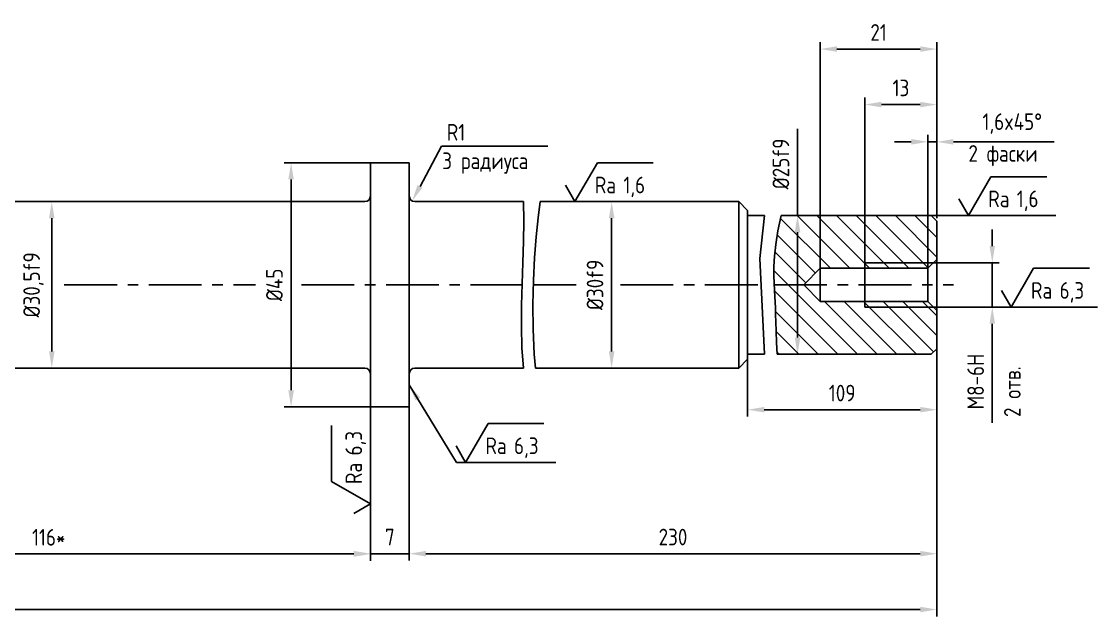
# Model space of a CAD drawing. Header units: millimetres. Extents: x 5258 to 5643, y 651 to 843.
# Drawn here: x 5448.9 to 5642.8, y 735.4 to 842.6 of the extents above; entities that cross this region are included whole.
import ezdxf

# ---------------------------------------------------------------- set-up
doc = ezdxf.new("R2010")
doc.units = ezdxf.units.MM
doc.header["$LTSCALE"] = 0.6
doc.linetypes.add('CENTER', pattern=[50.8, 31.75, -6.35, 6.35, -6.35])
for name, color, linetype in [('Bord', 1, 'Continuous'), ('Cen', 5, 'CENTER'), ('Cont', 6, 'Continuous'), ('Dim', 7, 'Continuous'), ('HATCH', 2, 'Continuous'), ('Text', 3, 'Continuous')]:
    doc.layers.add(name, color=color, linetype=linetype)
doc.styles.add('Style1', font='romans.shx', dxfattribs={"width": 0.8})
doc.dimstyles.new('DIA', dxfattribs={"dimtxt": 3, "dimasz": 3, "dimexe": 0.18, "dimexo": 0.0625, "dimgap": 1, "dimtad": 1, "dimtih": 1, "dimtoh": 1, "dimdec": 1, "dimtxsty": 'Style1', "dimcen": 0, "dimclrt": 3, "dimadec": 0, "dimazin": 0, "dimtfac": 1, "dimtdec": 1, "dimtmove": 0, "dimatfit": 3, "dimfxl": 1, "dimtolj": 1, "dimarcsym": 0})
doc.dimstyles.new('LIN1', dxfattribs={"dimtxt": 3, "dimasz": 3, "dimexe": 1.25, "dimexo": 0, "dimgap": 1.5, "dimtad": 1, "dimdec": 1, "dimdsep": 46, "dimtxsty": 'Style1', "dimcen": 2.5, "dimclrt": 3, "dimadec": 0, "dimazin": 0, "dimtfac": 1, "dimtdec": 1, "dimtmove": 0, "dimatfit": 3, "dimfxl": 1, "dimarcsym": 0})

# ---------------------------------------------------------------- blocks, each defined once
blk = doc.blocks.new('SHERISO_03')
at = {"layer": 'Text'}
blk.add_line((4.04, 7), (14.12, 7), dxfattribs=at)
blk.add_lwpolyline([(-1.73, 3), (0, 0), (4.04, 7)], dxfattribs=at)
at = {"layer": 'Text', "style": 'Style1', "width": 0.8}
blk.add_text('Ra', height=3, dxfattribs=at).set_placement((3.58, 1.5))
blk.add_attdef('6,3', (8.73, 1.5), '', height=3, dxfattribs=at)
blk = doc.blocks.new('*D10')
at = {"layer": 'Dim', "color": 0, "lineweight": -2, "transparency": 16777216}
for p, q in [((5275.73, 787.58), (5275.73, 735.36)), ((5613.88, 746.67), (5613.88, 735.36)), ((5278.73, 736.61), (5610.88, 736.61))]:
    blk.add_line(p, q, dxfattribs=at)
at = {"layer": 'Dim', "color": 0, "transparency": 16777216}
for points in [[(5278.73, 737.11), (5278.73, 736.11), (5275.73, 736.61)], [(5610.88, 737.11), (5610.88, 736.11), (5613.88, 736.61)]]:
    blk.add_solid(points, dxfattribs=at)
at = {"layer": 'Dim', "color": 3, "transparency": 16777216, "insert": (5444.8, 739.61), "char_height": 3, "attachment_point": 5, "style": 'Style1'}
blk.add_mtext('570', dxfattribs=at)
blk = doc.blocks.new('*D11')
at = {"layer": 'Dim', "color": 0, "lineweight": -2, "transparency": 16777216}
for p, q in [((5518.77, 773.12), (5518.77, 745.42)), ((5613.88, 772.62), (5613.88, 745.42)), ((5610.88, 746.67), (5521.77, 746.67))]:
    blk.add_line(p, q, dxfattribs=at)
at = {"layer": 'Dim', "color": 0, "transparency": 16777216}
for points in [[(5521.77, 747.17), (5521.77, 746.17), (5518.77, 746.67)], [(5610.88, 747.17), (5610.88, 746.17), (5613.88, 746.67)]]:
    blk.add_solid(points, dxfattribs=at)
at = {"layer": 'Dim', "color": 3, "transparency": 16777216, "insert": (5566.32, 749.67), "char_height": 3, "attachment_point": 5, "style": 'Style1'}
blk.add_mtext('230', dxfattribs=at)
blk = doc.blocks.new('*D12')
at = {"layer": 'Dim', "color": 0, "lineweight": -2, "transparency": 16777216}
for p, q in [((5511.77, 817.12), (5496.22, 817.12)), ((5497.47, 814.12), (5497.47, 776.12)), ((5511.77, 773.12), (5496.22, 773.12))]:
    blk.add_line(p, q, dxfattribs=at)
at = {"layer": 'Dim', "color": 0, "transparency": 16777216}
for points in [[(5496.97, 814.12), (5497.97, 814.12), (5497.47, 817.12)], [(5496.97, 776.12), (5497.97, 776.12), (5497.47, 773.12)]]:
    blk.add_solid(points, dxfattribs=at)
at = {"layer": 'Dim', "color": 3, "transparency": 16777216, "insert": (5494.47, 795.12), "char_height": 3, "attachment_point": 5, "rotation": 90, "style": 'Style1'}
blk.add_mtext('%%C45', dxfattribs=at)
blk = doc.blocks.new('*D13')
at = {"layer": 'Dim', "color": 0, "lineweight": -2, "transparency": 16777216}
for p, q in [((5453.58, 810.12), (5455.58, 810.12)), ((5454.33, 807.12), (5454.33, 783.12)), ((5453.58, 780.12), (5455.58, 780.12))]:
    blk.add_line(p, q, dxfattribs=at)
at = {"layer": 'Dim', "color": 0, "transparency": 16777216}
for points in [[(5453.83, 807.12), (5454.83, 807.12), (5454.33, 810.12)], [(5453.83, 783.12), (5454.83, 783.12), (5454.33, 780.12)]]:
    blk.add_solid(points, dxfattribs=at)
at = {"layer": 'Dim', "color": 3, "transparency": 16777216, "insert": (5451.04, 795.12), "char_height": 3, "attachment_point": 5, "rotation": 90, "style": 'Style1'}
blk.add_mtext('%%C30,5f9', dxfattribs=at)
blk = doc.blocks.new('*D18')
at = {"layer": 'Dim', "color": 0, "lineweight": -2, "transparency": 16777216}
for p, q in [((5395.77, 781.72), (5395.77, 745.37)), ((5511.77, 773.12), (5511.77, 745.37)), ((5508.77, 746.62), (5398.77, 746.62))]:
    blk.add_line(p, q, dxfattribs=at)
at = {"layer": 'Dim', "color": 0, "transparency": 16777216}
for points in [[(5398.77, 747.12), (5398.77, 746.12), (5395.77, 746.62)], [(5508.77, 747.12), (5508.77, 746.12), (5511.77, 746.62)]]:
    blk.add_solid(points, dxfattribs=at)
at = {"layer": 'Dim', "color": 3, "transparency": 16777216, "insert": (5453.77, 749.62), "char_height": 3, "attachment_point": 5, "style": 'Style1'}
blk.add_mtext('116*', dxfattribs=at)
blk = doc.blocks.new('*D22')
at = {"layer": 'Dim', "color": 0, "lineweight": -2, "transparency": 16777216}
for p, q in [((5511.77, 773.12), (5511.77, 745.42)), ((5518.77, 773.12), (5518.77, 745.42)), ((5508.77, 746.67), (5505.77, 746.67)), ((5518.77, 746.67), (5511.77, 746.67)), ((5521.77, 746.67), (5524.77, 746.67))]:
    blk.add_line(p, q, dxfattribs=at)
at = {"layer": 'Dim', "color": 0, "transparency": 16777216}
for points in [[(5508.77, 747.17), (5508.77, 746.17), (5511.77, 746.67)], [(5521.77, 747.17), (5521.77, 746.17), (5518.77, 746.67)]]:
    blk.add_solid(points, dxfattribs=at)
at = {"layer": 'Dim', "color": 3, "transparency": 16777216, "insert": (5515.27, 749.67), "char_height": 3, "attachment_point": 5, "style": 'Style1'}
blk.add_mtext('7', dxfattribs=at)
blk = doc.blocks.new('*D24')
at = {"layer": 'Dim', "color": 0, "lineweight": -2, "transparency": 16777216}
for p, q in [((5588.77, 807.62), (5588.77, 823.22)), ((5589.65, 807.62), (5587.52, 807.62)), ((5588.77, 785.62), (5588.77, 804.62)), ((5588.84, 782.62), (5587.52, 782.62))]:
    blk.add_line(p, q, dxfattribs=at)
at = {"layer": 'Dim', "color": 0, "transparency": 16777216}
for points in [[(5588.27, 804.62), (5589.27, 804.62), (5588.77, 807.62)], [(5588.27, 785.62), (5589.27, 785.62), (5588.77, 782.62)]]:
    blk.add_solid(points, dxfattribs=at)
at = {"layer": 'Dim', "color": 3, "transparency": 16777216, "insert": (5585.77, 816.92), "char_height": 3, "attachment_point": 5, "rotation": 90, "style": 'Style1'}
blk.add_mtext('%%C25f9', dxfattribs=at)
blk = doc.blocks.new('*D25')
at = {"layer": 'Dim', "color": 0, "lineweight": -2, "transparency": 16777216}
for p, q in [((5554.51, 810.12), (5556.51, 810.12)), ((5555.26, 807.12), (5555.26, 783.12)), ((5554.51, 780.12), (5556.51, 780.12))]:
    blk.add_line(p, q, dxfattribs=at)
at = {"layer": 'Dim', "color": 0, "transparency": 16777216}
for points in [[(5554.76, 807.12), (5555.76, 807.12), (5555.26, 810.12)], [(5554.76, 783.12), (5555.76, 783.12), (5555.26, 780.12)]]:
    blk.add_solid(points, dxfattribs=at)
at = {"layer": 'Dim', "color": 3, "transparency": 16777216, "insert": (5552.26, 795.12), "char_height": 3, "attachment_point": 5, "rotation": 90, "style": 'Style1'}
blk.add_mtext('%%C30f9', dxfattribs=at)
blk = doc.blocks.new('*D26')
at = {"layer": 'Dim', "color": 0, "lineweight": -2, "transparency": 16777216}
for p, q in [((5609.28, 820.9), (5606.28, 820.9)), ((5612.28, 798.12), (5612.28, 822.15)), ((5612.28, 820.9), (5613.88, 820.9)), ((5613.88, 807.12), (5613.88, 822.15)), ((5616.88, 820.9), (5635.05, 820.9))]:
    blk.add_line(p, q, dxfattribs=at)
at = {"layer": 'Dim', "color": 0, "transparency": 16777216}
for points in [[(5609.28, 821.4), (5609.28, 820.4), (5612.28, 820.9)], [(5616.88, 821.4), (5616.88, 820.4), (5613.88, 820.9)]]:
    blk.add_solid(points, dxfattribs=at)
at = {"layer": 'Dim', "color": 3, "transparency": 16777216, "insert": (5627.49, 824.19), "char_height": 3, "attachment_point": 5, "style": 'Style1'}
blk.add_mtext('1,6x45%%D', dxfattribs=at)
blk = doc.blocks.new('*D27')
at = {"layer": 'Dim', "color": 0, "lineweight": -2, "transparency": 16777216}
for p, q in [((5600.88, 799.12), (5600.88, 828.87)), ((5613.88, 817.62), (5613.88, 828.87)), ((5610.88, 827.62), (5603.88, 827.62))]:
    blk.add_line(p, q, dxfattribs=at)
at = {"layer": 'Dim', "color": 0, "transparency": 16777216}
for points in [[(5603.88, 828.12), (5603.88, 827.12), (5600.88, 827.62)], [(5610.88, 828.12), (5610.88, 827.12), (5613.88, 827.62)]]:
    blk.add_solid(points, dxfattribs=at)
at = {"layer": 'Dim', "color": 3, "transparency": 16777216, "insert": (5607.41, 830.62), "char_height": 3, "attachment_point": 5, "style": 'Style1'}
blk.add_mtext('13', dxfattribs=at)
blk = doc.blocks.new('*D28')
at = {"layer": 'Dim', "color": 0, "lineweight": -2, "transparency": 16777216}
for p, q in [((5592.88, 798.12), (5592.88, 838.87)), ((5613.88, 827.62), (5613.88, 838.87)), ((5610.88, 837.62), (5595.88, 837.62))]:
    blk.add_line(p, q, dxfattribs=at)
at = {"layer": 'Dim', "color": 0, "transparency": 16777216}
for points in [[(5595.88, 838.12), (5595.88, 837.12), (5592.88, 837.62)], [(5610.88, 838.12), (5610.88, 837.12), (5613.88, 837.62)]]:
    blk.add_solid(points, dxfattribs=at)
at = {"layer": 'Dim', "color": 3, "transparency": 16777216, "insert": (5603.38, 840.62), "char_height": 3, "attachment_point": 5, "style": 'Style1'}
blk.add_mtext('21', dxfattribs=at)
blk = doc.blocks.new('*D29')
at = {"layer": 'Dim', "color": 0, "lineweight": -2, "transparency": 16777216}
for p, q in [((5623.88, 802.12), (5623.88, 805.12)), ((5612.28, 799.12), (5625.13, 799.12)), ((5623.88, 799.12), (5623.88, 791.12)), ((5613.28, 791.12), (5625.13, 791.12)), ((5623.88, 788.12), (5623.88, 770.23))]:
    blk.add_line(p, q, dxfattribs=at)
at = {"layer": 'Dim', "color": 0, "transparency": 16777216}
for points in [[(5623.38, 802.12), (5624.38, 802.12), (5623.88, 799.12)], [(5623.38, 788.12), (5624.38, 788.12), (5623.88, 791.12)]]:
    blk.add_solid(points, dxfattribs=at)
at = {"layer": 'Dim', "color": 3, "transparency": 16777216, "insert": (5620.88, 777.68), "char_height": 3, "attachment_point": 5, "rotation": 90, "style": 'Style1'}
blk.add_mtext('M8-6H', dxfattribs=at)
blk = doc.blocks.new('*D30')
at = {"layer": 'Dim', "color": 0, "lineweight": -2, "transparency": 16777216}
for p, q in [((5579.77, 781.72), (5579.77, 771.37)), ((5613.88, 783.62), (5613.88, 771.37)), ((5610.88, 772.62), (5582.77, 772.62))]:
    blk.add_line(p, q, dxfattribs=at)
at = {"layer": 'Dim', "color": 0, "transparency": 16777216}
for points in [[(5582.77, 773.12), (5582.77, 772.12), (5579.77, 772.62)], [(5610.88, 773.12), (5610.88, 772.12), (5613.88, 772.62)]]:
    blk.add_solid(points, dxfattribs=at)
at = {"layer": 'Dim', "color": 3, "transparency": 16777216, "insert": (5596.82, 775.62), "char_height": 3, "attachment_point": 5, "style": 'Style1'}
blk.add_mtext('109', dxfattribs=at)
blk = doc.blocks.new('*D37')
at = {"layer": 'Dim', "color": 0, "lineweight": -2, "transparency": 16777216}
for p, q in [((5524.6, 820.12), (5520.71, 812.88)), ((5528.8, 820.12), (5524.6, 820.12))]:
    blk.add_line(p, q, dxfattribs=at)
at = {"layer": 'Dim', "color": 0, "transparency": 16777216}
blk.add_solid([(5520.27, 813.12), (5521.15, 812.64), (5519.29, 810.24)], dxfattribs=at)
at = {"layer": 'Dim', "color": 3, "transparency": 16777216, "insert": (5527.2, 822.62), "char_height": 3, "attachment_point": 5, "style": 'Style1'}
blk.add_mtext('\\A1;R1', dxfattribs=at)

msp = doc.modelspace()

# ---------------------------------------------------------------- hatches: boundary and pattern name
at = {"layer": 'HATCH'}
h = msp.add_hatch(dxfattribs=at)
h.set_pattern_fill('ANSI31', color=256, scale=20, angle=90, style=0)
h.set_pattern_definition([(135, (2217.2369, -632.7556), (-1.767767, -1.767767), [])])
h.paths.add_polyline_path([(5600.88, 798.12), (5600.88, 799.12), (5613.28, 799.12), (5613.88, 799.72), (5613.88, 806.62), (5612.88, 807.62), (5585.84, 807.62), (5585.24, 804.84), (5584.83, 802.41), (5584.6, 800.28), (5584.49, 798.43), (5584.48, 796.82), (5584.53, 795.4), (5584.55, 795.12), (5589.88, 795.12), (5592.88, 798.12)])
h.paths.add_polyline_path([(5600.88, 799.12), (5600.88, 798.12), (5612.28, 798.12), (5613.28, 799.12)], flags=16)
h.paths.add_polyline_path([(5613.28, 791.12), (5612.28, 792.12), (5600.88, 792.12), (5600.88, 791.12)], flags=16)
h.paths.add_polyline_path([(5600.88, 791.12), (5600.88, 792.12), (5592.88, 792.12), (5589.88, 795.12), (5584.55, 795.12), (5584.61, 794.16), (5584.69, 793.04), (5584.74, 792), (5584.77, 790.96), (5584.8, 789.81), (5584.83, 788.46), (5584.89, 786.8), (5584.99, 784.73), (5585.11, 782.62), (5612.88, 782.62), (5613.88, 783.62), (5613.88, 790.52), (5613.28, 791.12)])

# ---------------------------------------------------------------- linework, layer by layer
at = {"layer": 'Bord'}
for p, q in [((5613.28, 799.12), (5600.88, 799.12)), ((5613.28, 791.12), (5600.88, 791.12))]:
    msp.add_line(p, q, dxfattribs=at)
for points in [[(5539.35, 810.12), (5539.41, 806.61), (5539.36, 802.94), (5539.25, 799.16), (5539.13, 795.32), (5539.03, 791.45), (5539, 787.59), (5539.09, 783.8), (5539.35, 780.12)], [(5542.35, 810.12), (5541.99, 807.18), (5541.66, 803.79), (5541.38, 800), (5541.18, 795.92), (5541.08, 791.61), (5541.11, 787.15), (5541.31, 782.63), (5541.52, 780.12)], [(5582.84, 807.62), (5581.95, 799.86), (5582.84, 782.62)], [(5585.84, 807.62), (5585.24, 804.84), (5584.83, 802.41), (5584.6, 800.28), (5584.49, 798.43), (5584.48, 796.82), (5584.53, 795.4), (5584.61, 794.16), (5584.69, 793.04), (5584.74, 792), (5584.77, 790.96), (5584.8, 789.81), (5584.83, 788.46), (5584.89, 786.8), (5584.99, 784.73), (5585.11, 782.62)]]:
    msp.add_lwpolyline(points, dxfattribs=at)
at = {"layer": 'Cen', "ltscale": 0.5}
for p, q in [((5456.58, 795.12), (5491.04, 795.12)), ((5499.34, 795.12), (5539.12, 795.12)), ((5541.16, 795.12), (5548.88, 795.12)), ((5556.84, 795.12), (5582.2, 795.12)), ((5584.55, 795.12), (5616.88, 795.12))]:
    msp.add_line(p, q, dxfattribs=at)
at = {"layer": 'Cont'}
for p, q in [((5511.77, 817.12), (5511.77, 795.12)), ((5511.77, 817.12), (5518.77, 817.12)), ((5518.77, 817.12), (5518.77, 773.12)), ((5397.37, 810.12), (5510.77, 810.12)), ((5519.77, 810.12), (5539.35, 810.12)), ((5542.35, 810.12), (5578.17, 810.12)), ((5578.17, 810.12), (5578.17, 780.12)), ((5578.17, 810.12), (5579.77, 808.52)), ((5579.77, 808.52), (5579.77, 781.72)), ((5579.77, 807.62), (5582.84, 807.62)), ((5585.84, 807.62), (5612.88, 807.62)), ((5612.88, 807.62), (5613.88, 806.62)), ((5613.88, 806.62), (5613.88, 783.62)), ((5613.88, 799.72), (5612.28, 798.12)), ((5592.88, 798.12), (5589.88, 795.12)), ((5612.28, 798.12), (5592.88, 798.12)), ((5592.88, 798.12), (5592.88, 792.12)), ((5600.88, 799.12), (5600.88, 791.12)), ((5612.28, 798.12), (5612.28, 792.12)), ((5511.77, 773.12), (5511.77, 795.12)), ((5589.88, 795.12), (5592.88, 792.12)), ((5612.28, 792.12), (5592.88, 792.12)), ((5612.28, 792.12), (5613.88, 790.52)), ((5578.17, 780.12), (5579.77, 781.72)), ((5579.77, 782.62), (5582.84, 782.62)), ((5585.11, 782.62), (5612.88, 782.62)), ((5612.88, 782.62), (5613.88, 783.62)), ((5397.37, 780.12), (5510.77, 780.12)), ((5519.77, 780.12), (5539.35, 780.12)), ((5541.52, 780.12), (5578.17, 780.12)), ((5511.77, 773.12), (5518.77, 773.12))]:
    msp.add_line(p, q, dxfattribs=at)
for centre, start, end in [((5510.77, 811.12), 270, 0), ((5519.77, 811.12), 180, 270), ((5510.77, 779.12), 0, 90), ((5519.77, 779.12), 90, 180)]:
    msp.add_arc(centre, 1, start, end, dxfattribs=at)
at = {"layer": 'Dim'}
for p, q in [((5528.8, 820.12), (5543.75, 820.12)), ((5612.88, 807.62), (5635.36, 807.62)), ((5625.13, 791.12), (5642.84, 791.12))]:
    msp.add_line(p, q, dxfattribs=at)

# ---------------------------------------------------------------- block references
for p, values in [((5548.65, 810.12), {'6,3': '1,6'}), ((5619.57, 807.62), {'6,3': '1,6'}), ((5627.28, 791.12), {'6,3': '6,3'}), ((5528.93, 763.12), {'6,3': '6,3'})]:
    msp.add_blockref('SHERISO_03', p, dxfattribs=at).add_auto_attribs(values)
at = {"layer": 'Dim', "rotation": 90}
msp.add_blockref('SHERISO_03', (5511.77, 755.64), dxfattribs=at).add_auto_attribs({'6,3': '6,3'})

# ---------------------------------------------------------------- texts
at = {"layer": 'Text', "style": 'Style1', "width": 0.8}
for s, p in [('3 радиуса', (5524.72, 815.98)), ('2 фаски', (5619.58, 817.31))]:
    msp.add_text(s, height=3, dxfattribs=at).set_placement(p)
msp.add_text('2 отв.', height=3, rotation=90, dxfattribs=at).set_placement((5629, 771.31))

# ---------------------------------------------------------------- dimensions: what is measured, and where the dimension line sits
at = {"layer": 'Dim'}
for base, p1, p2, picture, middle in [((5592.88, 837.62), (5613.88, 827.62), (5592.88, 798.12), '*D28', (5603.38, 840.62)), ((5511.77, 746.67), (5518.77, 773.12), (5511.77, 773.12), '*D22', (5515.27, 749.67))]:
    dim = msp.add_linear_dim(base=base, p1=p1, p2=p2, dimstyle='LIN1', dxfattribs=at)
    dim.commit()
    dim.dimension.update_dxf_attribs({"geometry": picture, "text_midpoint": middle})
dim = msp.add_linear_dim(base=(5600.88, 827.62), p1=(5613.88, 817.62), p2=(5600.88, 799.12), dimstyle='LIN1', dxfattribs=at)
dim.commit()
dim.dimension.update_dxf_attribs({"geometry": '*D27', "text_midpoint": (5607.41, 827.62), "dimtype": 160})
dim = msp.add_radius_dim(center=(5519.77, 811.12), mpoint=(5519.29, 810.24), dimstyle='DIA', override={"dimtmove": 1}, dxfattribs=at)
dim.commit()
dim.dimension.update_dxf_attribs({"geometry": '*D37', "text_midpoint": (5524.6, 820.12), "dimtype": 164})
dim = msp.add_linear_dim(base=(5613.88, 820.9), p1=(5612.28, 798.12), p2=(5613.88, 807.12), text='1,6x45%%D', dimstyle='LIN1', dxfattribs=at)
dim.commit()
dim.dimension.update_dxf_attribs({"geometry": '*D26', "text_midpoint": (5627.49, 820.9), "dimtype": 160})
for base, p1, p2, angle, text, picture, middle in [((5588.77, 782.62), (5589.65, 807.62), (5588.84, 782.62), 90, '%%C<>f9', '*D24', (5588.77, 816.92)), ((5623.88, 791.12), (5612.28, 799.12), (5613.28, 791.12), 270, 'M8-6H', '*D29', (5623.88, 777.68))]:
    dim = msp.add_linear_dim(base=base, p1=p1, p2=p2, angle=angle, text=text, dimstyle='LIN1', dxfattribs=at)
    dim.commit()
    dim.dimension.update_dxf_attribs({"geometry": picture, "text_midpoint": middle, "dimtype": 160})
for base, p1, p2, text, picture, middle in [((5497.47, 773.12), (5511.77, 817.12), (5511.77, 773.12), '%%C45', '*D12', (5494.47, 795.12)), ((5454.33, 780.12), (5453.58, 810.12), (5453.58, 780.12), '%%C30,5f9', '*D13', (5451.04, 795.12)), ((5555.26, 780.12), (5554.51, 810.12), (5554.51, 780.12), '%%C30f9', '*D25', (5552.26, 795.12))]:
    dim = msp.add_linear_dim(base=base, p1=p1, p2=p2, angle=90, text=text, dimstyle='LIN1', dxfattribs=at)
    dim.commit()
    dim.dimension.update_dxf_attribs({"geometry": picture, "text_midpoint": middle})
dim = msp.add_linear_dim(base=(5613.88, 736.61), p1=(5275.73, 787.58), p2=(5613.88, 746.67), text='570', dimstyle='LIN1', override={"dimdec": 0}, dxfattribs=at)
dim.commit()
dim.dimension.update_dxf_attribs({"geometry": '*D10', "text_midpoint": (5444.8, 739.61)})
for base, p1, p2, text, picture, middle in [((5395.77, 746.62), (5511.77, 773.12), (5395.77, 781.72), '<>*', '*D18', (5453.77, 749.62)), ((5579.77, 772.62), (5613.88, 783.62), (5579.77, 781.72), '109', '*D30', (5596.82, 775.62)), ((5518.77, 746.67), (5613.88, 772.62), (5518.77, 773.12), '230', '*D11', (5566.32, 749.67))]:
    dim = msp.add_linear_dim(base=base, p1=p1, p2=p2, text=text, dimstyle='LIN1', dxfattribs=at)
    dim.commit()
    dim.dimension.update_dxf_attribs({"geometry": picture, "text_midpoint": middle})

# ---------------------------------------------------------------- leaders
msp.add_leader([(5518.77, 777.08), (5527.31, 763.12), (5545.18, 763.12), (5543.85, 763.12)], dimstyle='LIN1', dxfattribs=at)

doc.saveas('drawing.dxf')
